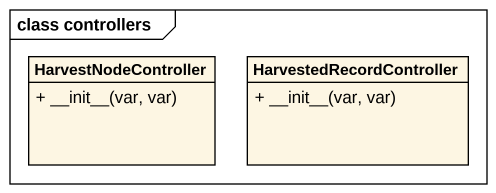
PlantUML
@startuml
mainframe class controllers
hide circle
hide empty members
skinparam classAttributeIconSize 0
class HarvestNodeController {
  + ~__init~__(var, var)
}
class HarvestedRecordController {
  + ~__init~__(var, var)
}
@enduml
